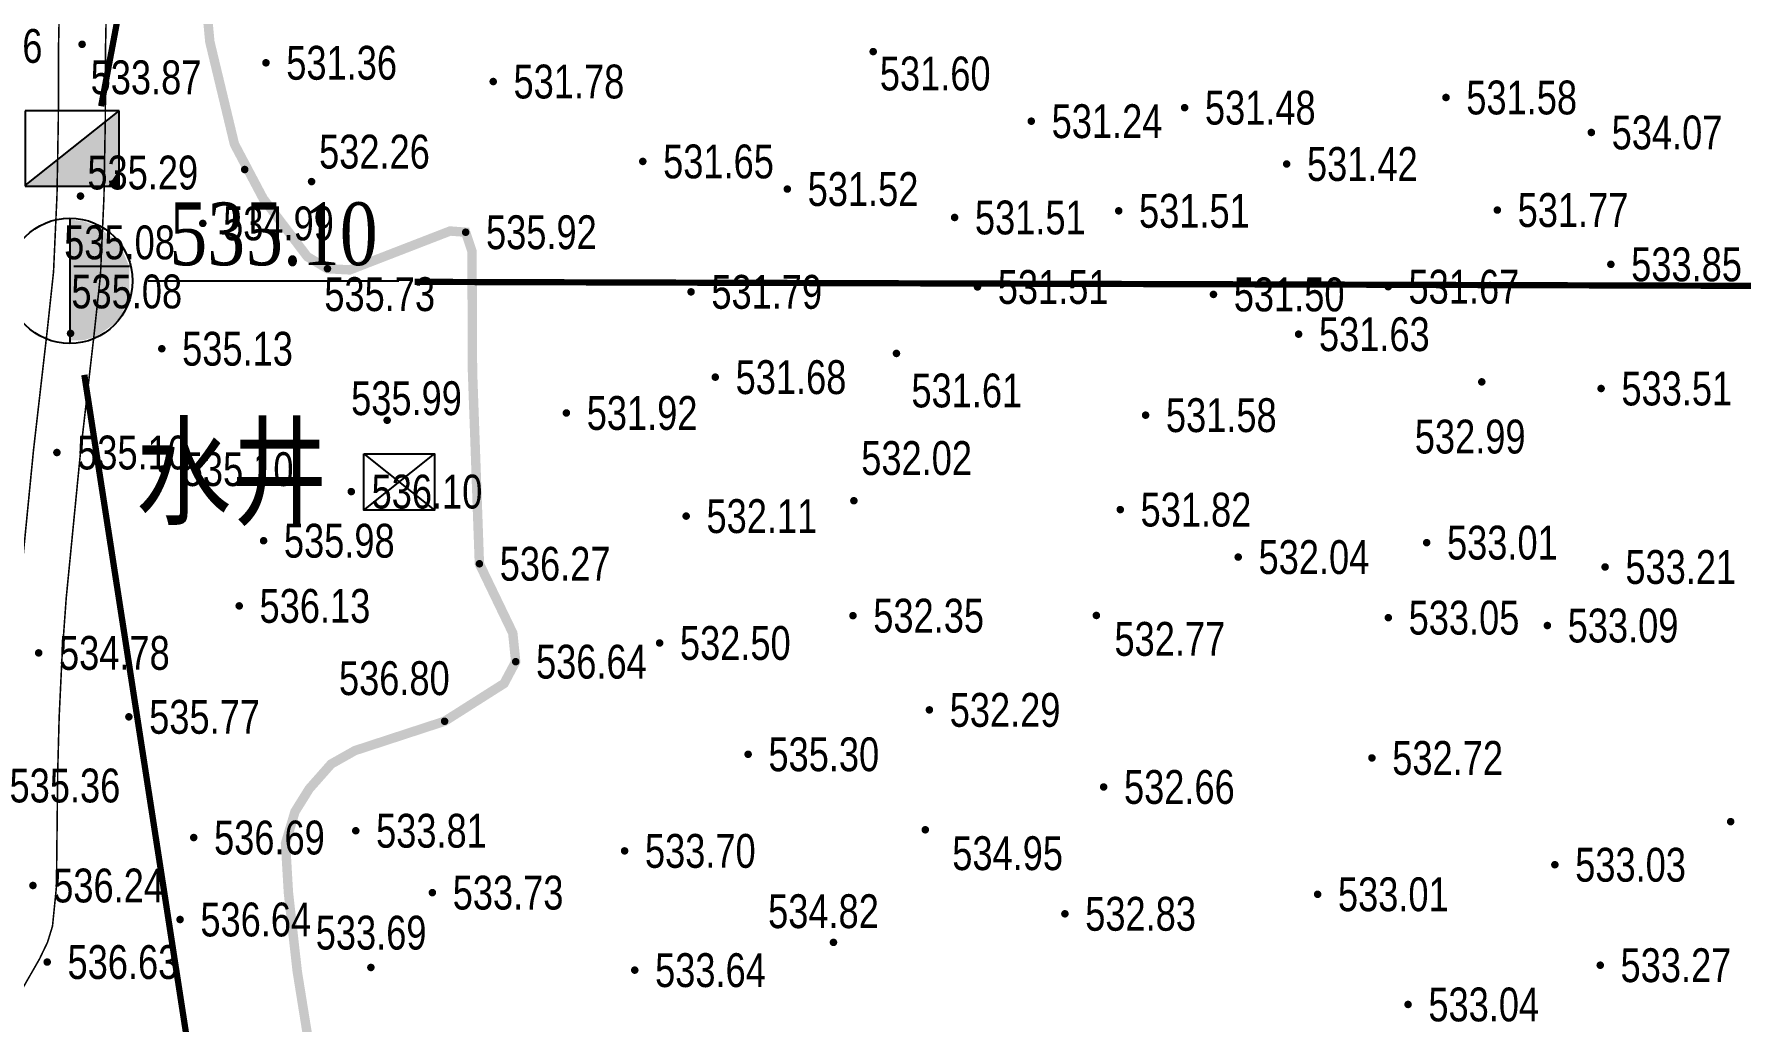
# Model space of a CAD drawing. Header units: millimetres. Extents: x 7408 to 22184, y -2085 to 5798.
# Drawn here: x 7624.6 to 7679.1, y -1939.7 to -1908.1 of the extents above; entities that cross this region are included whole.
import ezdxf
from ezdxf.enums import TextEntityAlignment as Align

# ---------------------------------------------------------------- set-up
doc = ezdxf.new("R2010")
doc.units = ezdxf.units.MM
for name, pattern in [('DASHDOT', [1, 0.5, -0.25, 0, -0.25]), ('PMX', [13, 10, -1, 0, -1, 0, -1]), ('X3', [5, 4, -1])]:
    doc.linetypes.add(name, pattern=pattern)
for name, color, linetype in [('DLSS', 4, 'Continuous'), ('GCD', 252, 'Continuous'), ('KTD', 7, 'Continuous'), ('挖方区', 5, 'Continuous'), ('道路-中心线', 12, 'DASHDOT')]:
    doc.layers.add(name, color=color, linetype=linetype)
doc.styles.add('DZNUM', font='TIMES.TTF')
doc.styles.add('HZ', font='jzfz_ena.shx', dxfattribs={"width": 0.7, "bigfont": 'jzfz_cna.shx'})
doc.styles.get("Standard").update_dxf_attribs({"font": 'SimSun.ttf', "width": 0.8})
doc.linetypes.add('10421', pattern='A,2,[150,AAA.SHX,S=1,R=0,X=0,Y=1],1e-11', length=2)
doc.linetypes.add('陡坎线1', pattern='A,0.15,["|",Standard,S=0.2,R=0,X=0,Y=0],0.15', length=0.3)

# ---------------------------------------------------------------- blocks, each defined once
blk = doc.blocks.new('tl_ztk')
blk.add_line((0, 1.956), (0, -2.004))
blk.add_circle((0, 0), 2)
for points in [[(0.439, 1.901), (0.439, -1.894), (-0.003, 1.956), (-0.003, -1.894)], [(0.858, 1.742), (0.858, -1.77), (0.439, 1.901), (0.439, -1.894)], [(1.555, 1.233), (1.555, -1.274), (0.858, 1.742), (0.858, -1.77)], [(1.9, 0.461), (1.9, -0.476), (1.555, 1.233), (1.555, -1.274)]]:
    blk.add_solid(points)
blk = doc.blocks.new('tl_tjk')
for p, q in [((-1.428, -1.162), (1.571, 1.218)), ((1.572, 1.218), (-1.428, 1.218)), ((-1.428, 1.218), (-1.428, -1.182)), ((1.572, -1.182), (1.572, 1.218)), ((-1.428, -1.182), (1.572, -1.182))]:
    blk.add_line(p, q)
for points in [[(1.571, -0.658), (1.211, -1.191), (1.574, 1.218), (-1.425, -1.191)], [(1.571, -1.022), (1.571, -1.187), (1.571, -0.658), (1.211, -1.191)]]:
    blk.add_solid(points)
blk = doc.blocks.new('GC200')
at = {"linetype": 'Continuous', "const_width": 0.2, "flags": 128}
blk.add_lwpolyline([(-0.1, 0, 1), (0.1, 0, 1)], format="xyb", close=True, dxfattribs=at)
blk = doc.blocks.new('122121')
at = {"layer": 'GCD', "color": 252, "linetype": 'Continuous', "lineweight": 5}
ref = blk.add_blockref('GC200', (7624.119, -1909.454, 267.129), dxfattribs=dict(at, xscale=0.6, yscale=0.6, zscale=0.6))
ref.add_attrib('height', '534.26', dxfattribs={"linetype": 'Continuous', "height": 1.08, "style": 'HZ', "width": 0.8}).set_placement((7621.347, -1908.526, 267.129), align=Align.MIDDLE_LEFT)
ref = blk.add_blockref('GC200', (7626.146, -1908.474, 266.933), dxfattribs=dict(at, xscale=0.6, yscale=0.6, zscale=0.6))
ref.add_attrib('height', '533.87', dxfattribs={"linetype": 'Continuous', "height": 1.08, "style": 'HZ', "width": 0.8}).set_placement((7626.419, -1909.527, 266.933), align=Align.MIDDLE_LEFT)
ref = blk.add_blockref('GC200', (7632.014, -1909.064, 265.682), dxfattribs=dict(at, xscale=0.6, yscale=0.6, zscale=0.6))
ref.add_attrib('height', '531.36', dxfattribs={"linetype": 'Continuous', "height": 1.08, "style": 'HZ', "width": 0.8}).set_placement((7632.662, -1909.064, 265.682), align=Align.MIDDLE_LEFT)
ref = blk.add_blockref('GC200', (7651.39, -1908.707, 265.798), dxfattribs=dict(at, xscale=0.6, yscale=0.6, zscale=0.6))
ref.add_attrib('height', '531.60', dxfattribs={"linetype": 'Continuous', "height": 1.08, "style": 'HZ', "width": 0.8}).set_placement((7651.602, -1909.406, 265.798), align=Align.MIDDLE_LEFT)
ref = blk.add_blockref('GC200', (7639.265, -1909.662, 265.888), dxfattribs=dict(at, xscale=0.6, yscale=0.6, zscale=0.6))
ref.add_attrib('height', '531.78', dxfattribs={"linetype": 'Continuous', "height": 1.08, "style": 'HZ', "width": 0.8}).set_placement((7639.913, -1909.662, 265.888), align=Align.MIDDLE_LEFT)
ref = blk.add_blockref('GC200', (7661.327, -1910.495, 265.741), dxfattribs=dict(at, xscale=0.6, yscale=0.6, zscale=0.6))
ref.add_attrib('height', '531.48', dxfattribs={"linetype": 'Continuous', "height": 1.08, "style": 'HZ', "width": 0.8}).set_placement((7661.975, -1910.495, 265.741), align=Align.MIDDLE_LEFT)
ref = blk.add_blockref('GC200', (7669.668, -1910.171, 265.791), dxfattribs=dict(at, xscale=0.6, yscale=0.6, zscale=0.6))
ref.add_attrib('height', '531.58', dxfattribs={"linetype": 'Continuous', "height": 1.08, "style": 'HZ', "width": 0.8}).set_placement((7670.316, -1910.171, 265.791), align=Align.MIDDLE_LEFT)
ref = blk.add_blockref('GC200', (7656.435, -1910.927, 265.62), dxfattribs=dict(at, xscale=0.6, yscale=0.6, zscale=0.6))
ref.add_attrib('height', '531.24', dxfattribs={"linetype": 'Continuous', "height": 1.08, "style": 'HZ', "width": 0.8}).set_placement((7657.084, -1910.927, 265.62), align=Align.MIDDLE_LEFT)
ref = blk.add_blockref('GC200', (7674.306, -1911.287, 267.034), dxfattribs=dict(at, xscale=0.6, yscale=0.6, zscale=0.6))
ref.add_attrib('height', '534.07', dxfattribs={"linetype": 'Continuous', "height": 1.08, "style": 'HZ', "width": 0.8}).set_placement((7674.954, -1911.287, 267.034), align=Align.MIDDLE_LEFT)
ref = blk.add_blockref('GC200', (7633.469, -1912.854, 266.13), dxfattribs=dict(at, xscale=0.6, yscale=0.6, zscale=0.6))
ref.add_attrib('height', '532.26', dxfattribs={"linetype": 'Continuous', "height": 1.08, "style": 'HZ', "width": 0.8}).set_placement((7633.709, -1911.898, 266.13), align=Align.MIDDLE_LEFT)
ref = blk.add_blockref('GC200', (7631.335, -1912.47, 267.646), dxfattribs=dict(at, xscale=0.6, yscale=0.6, zscale=0.6))
ref.add_attrib('height', '535.29', dxfattribs={"linetype": 'Continuous', "height": 1.08, "style": 'HZ', "width": 0.8}).set_placement((7626.316, -1912.565, 267.646), align=Align.MIDDLE_LEFT)
ref = blk.add_blockref('GC200', (7644.038, -1912.211, 265.827), dxfattribs=dict(at, xscale=0.6, yscale=0.6, zscale=0.6))
ref.add_attrib('height', '531.65', dxfattribs={"linetype": 'Continuous', "height": 1.08, "style": 'HZ', "width": 0.8}).set_placement((7644.687, -1912.211, 265.827), align=Align.MIDDLE_LEFT)
ref = blk.add_blockref('GC200', (7664.584, -1912.293, 265.711), dxfattribs=dict(at, xscale=0.6, yscale=0.6, zscale=0.6))
ref.add_attrib('height', '531.42', dxfattribs={"linetype": 'Continuous', "height": 1.08, "style": 'HZ', "width": 0.8}).set_placement((7665.232, -1912.293, 265.711), align=Align.MIDDLE_LEFT)
ref = blk.add_blockref('GC200', (7648.65, -1913.093, 265.762), dxfattribs=dict(at, xscale=0.6, yscale=0.6, zscale=0.6))
ref.add_attrib('height', '531.52', dxfattribs={"linetype": 'Continuous', "height": 1.08, "style": 'HZ', "width": 0.8}).set_placement((7649.299, -1913.093, 265.762), align=Align.MIDDLE_LEFT)
ref = blk.add_blockref('GC200', (7626.095, -1913.317, 267.538), dxfattribs=dict(at, xscale=0.6, yscale=0.6, zscale=0.6))
ref.add_attrib('height', '535.08', dxfattribs={"linetype": 'Continuous', "height": 1.08, "style": 'HZ', "width": 0.8}).set_placement((7625.574, -1914.794, 267.538), align=Align.MIDDLE_LEFT)
ref = blk.add_blockref('GC200', (7671.306, -1913.763, 265.885), dxfattribs=dict(at, xscale=0.6, yscale=0.6, zscale=0.6))
ref.add_attrib('height', '531.77', dxfattribs={"linetype": 'Continuous', "height": 1.08, "style": 'HZ', "width": 0.8}).set_placement((7671.954, -1913.763, 265.885), align=Align.MIDDLE_LEFT)
ref = blk.add_blockref('GC200', (7629.998, -1914.188, 267.495), dxfattribs=dict(at, xscale=0.6, yscale=0.6, zscale=0.6))
ref.add_attrib('height', '534.99', dxfattribs={"linetype": 'Continuous', "height": 1.08, "style": 'HZ', "width": 0.8}).set_placement((7630.646, -1914.188, 267.495), align=Align.MIDDLE_LEFT)
ref = blk.add_blockref('GC200', (7653.988, -1913.999, 265.753), dxfattribs=dict(at, xscale=0.6, yscale=0.6, zscale=0.6))
ref.add_attrib('height', '531.51', dxfattribs={"linetype": 'Continuous', "height": 1.08, "style": 'HZ', "width": 0.8}).set_placement((7654.636, -1913.999, 265.753), align=Align.MIDDLE_LEFT)
ref = blk.add_blockref('GC200', (7659.224, -1913.787, 265.755), dxfattribs=dict(at, xscale=0.6, yscale=0.6, zscale=0.6))
ref.add_attrib('height', '531.51', dxfattribs={"linetype": 'Continuous', "height": 1.08, "style": 'HZ', "width": 0.8}).set_placement((7659.872, -1913.787, 265.755), align=Align.MIDDLE_LEFT)
ref = blk.add_blockref('GC200', (7638.386, -1914.47, 267.961), dxfattribs=dict(at, xscale=0.6, yscale=0.6, zscale=0.6))
ref.add_attrib('height', '535.92', dxfattribs={"linetype": 'Continuous', "height": 1.08, "style": 'HZ', "width": 0.8}).set_placement((7639.035, -1914.47, 267.961), align=Align.MIDDLE_LEFT)
ref = blk.add_blockref('GC200', (7674.929, -1915.494, 266.925), dxfattribs=dict(at, xscale=0.6, yscale=0.6, zscale=0.6))
ref.add_attrib('height', '533.85', dxfattribs={"linetype": 'Continuous', "height": 1.08, "style": 'HZ', "width": 0.8}).set_placement((7675.577, -1915.494, 266.925), align=Align.MIDDLE_LEFT)
ref = blk.add_blockref('GC200', (7625.778, -1917.698, 267.538), dxfattribs=dict(at, xscale=0.6, yscale=0.6, zscale=0.6))
ref.add_attrib('height', '535.08', dxfattribs={"linetype": 'Continuous', "height": 1.08, "style": 'HZ', "width": 0.8}).set_placement((7625.804, -1916.359, 267.538), align=Align.MIDDLE_LEFT)
ref = blk.add_blockref('GC200', (7633.976, -1915.633, 267.863), dxfattribs=dict(at, xscale=0.6, yscale=0.6, zscale=0.6))
ref.add_attrib('height', '535.73', dxfattribs={"linetype": 'Continuous', "height": 1.08, "style": 'HZ', "width": 0.8}).set_placement((7633.876, -1916.445, 267.863), align=Align.MIDDLE_LEFT)
ref = blk.add_blockref('GC200', (7645.578, -1916.372, 265.896), dxfattribs=dict(at, xscale=0.6, yscale=0.6, zscale=0.6))
ref.add_attrib('height', '531.79', dxfattribs={"linetype": 'Continuous', "height": 1.08, "style": 'HZ', "width": 0.8}).set_placement((7646.226, -1916.372, 265.896), align=Align.MIDDLE_LEFT)
ref = blk.add_blockref('GC200', (7654.718, -1916.216, 265.753), dxfattribs=dict(at, xscale=0.6, yscale=0.6, zscale=0.6))
ref.add_attrib('height', '531.51', dxfattribs={"linetype": 'Continuous', "height": 1.08, "style": 'HZ', "width": 0.8}).set_placement((7655.366, -1916.216, 265.753), align=Align.MIDDLE_LEFT)
ref = blk.add_blockref('GC200', (7662.248, -1916.454, 265.751), dxfattribs=dict(at, xscale=0.6, yscale=0.6, zscale=0.6))
ref.add_attrib('height', '531.50', dxfattribs={"linetype": 'Continuous', "height": 1.08, "style": 'HZ', "width": 0.8}).set_placement((7662.896, -1916.454, 265.751), align=Align.MIDDLE_LEFT)
ref = blk.add_blockref('GC200', (7667.824, -1916.209, 265.833), dxfattribs=dict(at, xscale=0.6, yscale=0.6, zscale=0.6))
ref.add_attrib('height', '531.67', dxfattribs={"linetype": 'Continuous', "height": 1.08, "style": 'HZ', "width": 0.8}).set_placement((7668.472, -1916.209, 265.833), align=Align.MIDDLE_LEFT)
ref = blk.add_blockref('GC200', (7664.966, -1917.722, 265.817), dxfattribs=dict(at, xscale=0.6, yscale=0.6, zscale=0.6))
ref.add_attrib('height', '531.63', dxfattribs={"linetype": 'Continuous', "height": 1.08, "style": 'HZ', "width": 0.8}).set_placement((7665.614, -1917.722, 265.817), align=Align.MIDDLE_LEFT)
ref = blk.add_blockref('GC200', (7628.69, -1918.187, 267.563), dxfattribs=dict(at, xscale=0.6, yscale=0.6, zscale=0.6))
ref.add_attrib('height', '535.13', dxfattribs={"linetype": 'Continuous', "height": 1.08, "style": 'HZ', "width": 0.8}).set_placement((7629.339, -1918.187, 267.563), align=Align.MIDDLE_LEFT)
ref = blk.add_blockref('GC200', (7646.351, -1919.093, 265.839), dxfattribs=dict(at, xscale=0.6, yscale=0.6, zscale=0.6))
ref.add_attrib('height', '531.68', dxfattribs={"linetype": 'Continuous', "height": 1.08, "style": 'HZ', "width": 0.8}).set_placement((7647, -1919.093, 265.839), align=Align.MIDDLE_LEFT)
ref = blk.add_blockref('GC200', (7652.132, -1918.337, 265.804), dxfattribs=dict(at, xscale=0.6, yscale=0.6, zscale=0.6))
ref.add_attrib('height', '531.61', dxfattribs={"linetype": 'Continuous', "height": 1.08, "style": 'HZ', "width": 0.8}).set_placement((7652.61, -1919.519, 265.804), align=Align.MIDDLE_LEFT)
ref = blk.add_blockref('GC200', (7635.881, -1920.469, 267.997), dxfattribs=dict(at, xscale=0.6, yscale=0.6, zscale=0.6))
ref.add_attrib('height', '535.99', dxfattribs={"linetype": 'Continuous', "height": 1.08, "style": 'HZ', "width": 0.8}).set_placement((7634.731, -1919.765, 267.997), align=Align.MIDDLE_LEFT)
ref = blk.add_blockref('GC200', (7670.81, -1919.244, 266.495), dxfattribs=dict(at, xscale=0.6, yscale=0.6, zscale=0.6))
ref.add_attrib('height', '532.99', dxfattribs={"linetype": 'Continuous', "height": 1.08, "style": 'HZ', "width": 0.8}).set_placement((7668.673, -1920.989, 266.495), align=Align.MIDDLE_LEFT)
ref = blk.add_blockref('GC200', (7674.618, -1919.456, 266.753), dxfattribs=dict(at, xscale=0.6, yscale=0.6, zscale=0.6))
ref.add_attrib('height', '533.51', dxfattribs={"linetype": 'Continuous', "height": 1.08, "style": 'HZ', "width": 0.8}).set_placement((7675.266, -1919.456, 266.753), align=Align.MIDDLE_LEFT)
ref = blk.add_blockref('GC200', (7641.6, -1920.236, 265.959), dxfattribs=dict(at, xscale=0.6, yscale=0.6, zscale=0.6))
ref.add_attrib('height', '531.92', dxfattribs={"linetype": 'Continuous', "height": 1.08, "style": 'HZ', "width": 0.8}).set_placement((7642.249, -1920.236, 265.959), align=Align.MIDDLE_LEFT)
ref = blk.add_blockref('GC200', (7660.083, -1920.306, 265.788), dxfattribs=dict(at, xscale=0.6, yscale=0.6, zscale=0.6))
ref.add_attrib('height', '531.58', dxfattribs={"linetype": 'Continuous', "height": 1.08, "style": 'HZ', "width": 0.8}).set_placement((7660.731, -1920.306, 265.788), align=Align.MIDDLE_LEFT)
ref = blk.add_blockref('GC200', (7625.342, -1921.498, 267.55), dxfattribs=dict(at, xscale=0.6, yscale=0.6, zscale=0.6))
ref.add_attrib('height', '535.10', dxfattribs={"linetype": 'Continuous', "height": 1.08, "style": 'HZ', "width": 0.8}).set_placement((7625.99, -1921.498, 267.55), align=Align.MIDDLE_LEFT)
ref = blk.add_blockref('GC200', (7650.774, -1923.036, 266.008), dxfattribs=dict(at, xscale=0.6, yscale=0.6, zscale=0.6))
ref.add_attrib('height', '532.02', dxfattribs={"linetype": 'Continuous', "height": 1.08, "style": 'HZ', "width": 0.8}).set_placement((7651.009, -1921.674, 266.008), align=Align.MIDDLE_LEFT)
ref = blk.add_blockref('GC200', (7628.709, -1922.028, 267.55), dxfattribs=dict(at, xscale=0.6, yscale=0.6, zscale=0.6))
ref.add_attrib('height', '535.10', dxfattribs={"linetype": 'Continuous', "height": 1.08, "style": 'HZ', "width": 0.8}).set_placement((7629.358, -1922.028, 267.55), align=Align.MIDDLE_LEFT)
ref = blk.add_blockref('GC200', (7634.736, -1922.745, 268.051), dxfattribs=dict(at, xscale=0.6, yscale=0.6, zscale=0.6))
ref.add_attrib('height', '536.10', dxfattribs={"linetype": 'Continuous', "height": 1.08, "style": 'HZ', "width": 0.8}).set_placement((7635.384, -1922.745, 268.051), align=Align.MIDDLE_LEFT)
ref = blk.add_blockref('GC200', (7645.422, -1923.527, 266.053), dxfattribs=dict(at, xscale=0.6, yscale=0.6, zscale=0.6))
ref.add_attrib('height', '532.11', dxfattribs={"linetype": 'Continuous', "height": 1.08, "style": 'HZ', "width": 0.8}).set_placement((7646.071, -1923.527, 266.053), align=Align.MIDDLE_LEFT)
ref = blk.add_blockref('GC200', (7659.274, -1923.319, 265.909), dxfattribs=dict(at, xscale=0.6, yscale=0.6, zscale=0.6))
ref.add_attrib('height', '531.82', dxfattribs={"linetype": 'Continuous', "height": 1.08, "style": 'HZ', "width": 0.8}).set_placement((7659.922, -1923.319, 265.909), align=Align.MIDDLE_LEFT)
ref = blk.add_blockref('GC200', (7631.938, -1924.312, 267.988), dxfattribs=dict(at, xscale=0.6, yscale=0.6, zscale=0.6))
ref.add_attrib('height', '535.98', dxfattribs={"linetype": 'Continuous', "height": 1.08, "style": 'HZ', "width": 0.8}).set_placement((7632.586, -1924.312, 267.988), align=Align.MIDDLE_LEFT)
ref = blk.add_blockref('GC200', (7669.052, -1924.373, 266.504), dxfattribs=dict(at, xscale=0.6, yscale=0.6, zscale=0.6))
ref.add_attrib('height', '533.01', dxfattribs={"linetype": 'Continuous', "height": 1.08, "style": 'HZ', "width": 0.8}).set_placement((7669.7, -1924.373, 266.504), align=Align.MIDDLE_LEFT)
ref = blk.add_blockref('GC200', (7638.824, -1925.047, 268.132), dxfattribs=dict(at, xscale=0.6, yscale=0.6, zscale=0.6))
ref.add_attrib('height', '536.27', dxfattribs={"linetype": 'Continuous', "height": 1.08, "style": 'HZ', "width": 0.8}).set_placement((7639.473, -1925.047, 268.132), align=Align.MIDDLE_LEFT)
ref = blk.add_blockref('GC200', (7663.038, -1924.834, 266.021), dxfattribs=dict(at, xscale=0.6, yscale=0.6, zscale=0.6))
ref.add_attrib('height', '532.04', dxfattribs={"linetype": 'Continuous', "height": 1.08, "style": 'HZ', "width": 0.8}).set_placement((7663.687, -1924.834, 266.021), align=Align.MIDDLE_LEFT)
ref = blk.add_blockref('GC200', (7674.745, -1925.15, 266.606), dxfattribs=dict(at, xscale=0.6, yscale=0.6, zscale=0.6))
ref.add_attrib('height', '533.21', dxfattribs={"linetype": 'Continuous', "height": 1.08, "style": 'HZ', "width": 0.8}).set_placement((7675.393, -1925.15, 266.606), align=Align.MIDDLE_LEFT)
ref = blk.add_blockref('GC200', (7631.16, -1926.391, 268.064), dxfattribs=dict(at, xscale=0.6, yscale=0.6, zscale=0.6))
ref.add_attrib('height', '536.13', dxfattribs={"linetype": 'Continuous', "height": 1.08, "style": 'HZ', "width": 0.8}).set_placement((7631.809, -1926.391, 268.064), align=Align.MIDDLE_LEFT)
ref = blk.add_blockref('GC200', (7650.744, -1926.703, 266.176), dxfattribs=dict(at, xscale=0.6, yscale=0.6, zscale=0.6))
ref.add_attrib('height', '532.35', dxfattribs={"linetype": 'Continuous', "height": 1.08, "style": 'HZ', "width": 0.8}).set_placement((7651.393, -1926.703, 266.176), align=Align.MIDDLE_LEFT)
ref = blk.add_blockref('GC200', (7667.828, -1926.766, 266.525), dxfattribs=dict(at, xscale=0.6, yscale=0.6, zscale=0.6))
ref.add_attrib('height', '533.05', dxfattribs={"linetype": 'Continuous', "height": 1.08, "style": 'HZ', "width": 0.8}).set_placement((7668.476, -1926.766, 266.525), align=Align.MIDDLE_LEFT)
ref = blk.add_blockref('GC200', (7658.511, -1926.696, 266.385), dxfattribs=dict(at, xscale=0.6, yscale=0.6, zscale=0.6))
ref.add_attrib('height', '532.77', dxfattribs={"linetype": 'Continuous', "height": 1.08, "style": 'HZ', "width": 0.8}).set_placement((7659.089, -1927.444, 266.385), align=Align.MIDDLE_LEFT)
ref = blk.add_blockref('GC200', (7672.903, -1927.018, 266.546), dxfattribs=dict(at, xscale=0.6, yscale=0.6, zscale=0.6))
ref.add_attrib('height', '533.09', dxfattribs={"linetype": 'Continuous', "height": 1.08, "style": 'HZ', "width": 0.8}).set_placement((7673.551, -1927.018, 266.546), align=Align.MIDDLE_LEFT)
ref = blk.add_blockref('GC200', (7624.761, -1927.891, 267.39), dxfattribs=dict(at, xscale=0.6, yscale=0.6, zscale=0.6))
ref.add_attrib('height', '534.78', dxfattribs={"linetype": 'Continuous', "height": 1.08, "style": 'HZ', "width": 0.8}).set_placement((7625.409, -1927.891, 267.39), align=Align.MIDDLE_LEFT)
ref = blk.add_blockref('GC200', (7644.575, -1927.575, 266.248), dxfattribs=dict(at, xscale=0.6, yscale=0.6, zscale=0.6))
ref.add_attrib('height', '532.50', dxfattribs={"linetype": 'Continuous', "height": 1.08, "style": 'HZ', "width": 0.8}).set_placement((7645.223, -1927.575, 266.248), align=Align.MIDDLE_LEFT)
ref = blk.add_blockref('GC200', (7639.983, -1928.171, 268.319), dxfattribs=dict(at, xscale=0.6, yscale=0.6, zscale=0.6))
ref.add_attrib('height', '536.64', dxfattribs={"linetype": 'Continuous', "height": 1.08, "style": 'HZ', "width": 0.8}).set_placement((7640.631, -1928.171, 268.319), align=Align.MIDDLE_LEFT)
ref = blk.add_blockref('GC200', (7637.714, -1930.072, 268.402), dxfattribs=dict(at, xscale=0.6, yscale=0.6, zscale=0.6))
ref.add_attrib('height', '536.80', dxfattribs={"linetype": 'Continuous', "height": 1.08, "style": 'HZ', "width": 0.8}).set_placement((7634.343, -1928.697, 268.402), align=Align.MIDDLE_LEFT)
ref = blk.add_blockref('GC200', (7627.639, -1929.931, 267.885), dxfattribs=dict(at, xscale=0.6, yscale=0.6, zscale=0.6))
ref.add_attrib('height', '535.77', dxfattribs={"linetype": 'Continuous', "height": 1.08, "style": 'HZ', "width": 0.8}).set_placement((7628.287, -1929.931, 267.885), align=Align.MIDDLE_LEFT)
ref = blk.add_blockref('GC200', (7653.183, -1929.709, 266.147), dxfattribs=dict(at, xscale=0.6, yscale=0.6, zscale=0.6))
ref.add_attrib('height', '532.29', dxfattribs={"linetype": 'Continuous', "height": 1.08, "style": 'HZ', "width": 0.8}).set_placement((7653.831, -1929.709, 266.147), align=Align.MIDDLE_LEFT)
ref = blk.add_blockref('GC200', (7647.399, -1931.126, 267.649), dxfattribs=dict(at, xscale=0.6, yscale=0.6, zscale=0.6))
ref.add_attrib('height', '535.30', dxfattribs={"linetype": 'Continuous', "height": 1.08, "style": 'HZ', "width": 0.8}).set_placement((7648.047, -1931.126, 267.649), align=Align.MIDDLE_LEFT)
ref = blk.add_blockref('GC200', (7667.305, -1931.242, 266.36), dxfattribs=dict(at, xscale=0.6, yscale=0.6, zscale=0.6))
ref.add_attrib('height', '532.72', dxfattribs={"linetype": 'Continuous', "height": 1.08, "style": 'HZ', "width": 0.8}).set_placement((7667.953, -1931.242, 266.36), align=Align.MIDDLE_LEFT)
ref = blk.add_blockref('GC200', (7623.182, -1932.122, 267.68), dxfattribs=dict(at, xscale=0.6, yscale=0.6, zscale=0.6))
ref.add_attrib('height', '535.36', dxfattribs={"linetype": 'Continuous', "height": 1.08, "style": 'HZ', "width": 0.8}).set_placement((7623.831, -1932.122, 267.68), align=Align.MIDDLE_LEFT)
ref = blk.add_blockref('GC200', (7658.744, -1932.168, 266.327), dxfattribs=dict(at, xscale=0.6, yscale=0.6, zscale=0.6))
ref.add_attrib('height', '532.66', dxfattribs={"linetype": 'Continuous', "height": 1.08, "style": 'HZ', "width": 0.8}).set_placement((7659.393, -1932.168, 266.327), align=Align.MIDDLE_LEFT)
ref = blk.add_blockref('GC200', (7678.752, -1933.274, 266.677), dxfattribs=dict(at, xscale=0.6, yscale=0.6, zscale=0.6))
ref.add_attrib('height', '533.35', dxfattribs={"linetype": 'Continuous', "height": 1.08, "style": 'HZ', "width": 0.8}).set_placement((7679.4, -1933.274, 266.677), align=Align.MIDDLE_LEFT)
ref = blk.add_blockref('GC200', (7629.709, -1933.782, 268.344), dxfattribs=dict(at, xscale=0.6, yscale=0.6, zscale=0.6))
ref.add_attrib('height', '536.69', dxfattribs={"linetype": 'Continuous', "height": 1.08, "style": 'HZ', "width": 0.8}).set_placement((7630.357, -1933.782, 268.344), align=Align.MIDDLE_LEFT)
ref = blk.add_blockref('GC200', (7634.879, -1933.565, 266.905), dxfattribs=dict(at, xscale=0.6, yscale=0.6, zscale=0.6))
ref.add_attrib('height', '533.81', dxfattribs={"linetype": 'Continuous', "height": 1.08, "style": 'HZ', "width": 0.8}).set_placement((7635.527, -1933.565, 266.905), align=Align.MIDDLE_LEFT)
ref = blk.add_blockref('GC200', (7643.458, -1934.208, 266.849), dxfattribs=dict(at, xscale=0.6, yscale=0.6, zscale=0.6))
ref.add_attrib('height', '533.70', dxfattribs={"linetype": 'Continuous', "height": 1.08, "style": 'HZ', "width": 0.8}).set_placement((7644.106, -1934.208, 266.849), align=Align.MIDDLE_LEFT)
ref = blk.add_blockref('GC200', (7653.053, -1933.534, 267.474), dxfattribs=dict(at, xscale=0.6, yscale=0.6, zscale=0.6))
ref.add_attrib('height', '534.95', dxfattribs={"linetype": 'Continuous', "height": 1.08, "style": 'HZ', "width": 0.8}).set_placement((7653.913, -1934.281, 267.474), align=Align.MIDDLE_LEFT)
ref = blk.add_blockref('GC200', (7673.142, -1934.65, 266.516), dxfattribs=dict(at, xscale=0.6, yscale=0.6, zscale=0.6))
ref.add_attrib('height', '533.03', dxfattribs={"linetype": 'Continuous', "height": 1.08, "style": 'HZ', "width": 0.8}).set_placement((7673.791, -1934.65, 266.516), align=Align.MIDDLE_LEFT)
ref = blk.add_blockref('GC200', (7624.577, -1935.312, 268.119), dxfattribs=dict(at, xscale=0.6, yscale=0.6, zscale=0.6))
ref.add_attrib('height', '536.24', dxfattribs={"linetype": 'Continuous', "height": 1.08, "style": 'HZ', "width": 0.8}).set_placement((7625.225, -1935.312, 268.119), align=Align.MIDDLE_LEFT)
ref = blk.add_blockref('GC200', (7637.324, -1935.539, 266.866), dxfattribs=dict(at, xscale=0.6, yscale=0.6, zscale=0.6))
ref.add_attrib('height', '533.73', dxfattribs={"linetype": 'Continuous', "height": 1.08, "style": 'HZ', "width": 0.8}).set_placement((7637.972, -1935.539, 266.866), align=Align.MIDDLE_LEFT)
ref = blk.add_blockref('GC200', (7665.572, -1935.592, 266.504), dxfattribs=dict(at, xscale=0.6, yscale=0.6, zscale=0.6))
ref.add_attrib('height', '533.01', dxfattribs={"linetype": 'Continuous', "height": 1.08, "style": 'HZ', "width": 0.8}).set_placement((7666.22, -1935.592, 266.504), align=Align.MIDDLE_LEFT)
ref = blk.add_blockref('GC200', (7629.273, -1936.397, 268.32), dxfattribs=dict(at, xscale=0.6, yscale=0.6, zscale=0.6))
ref.add_attrib('height', '536.64', dxfattribs={"linetype": 'Continuous', "height": 1.08, "style": 'HZ', "width": 0.8}).set_placement((7629.921, -1936.397, 268.32), align=Align.MIDDLE_LEFT)
ref = blk.add_blockref('GC200', (7650.122, -1937.127, 267.412), dxfattribs=dict(at, xscale=0.6, yscale=0.6, zscale=0.6))
ref.add_attrib('height', '534.82', dxfattribs={"linetype": 'Continuous', "height": 1.08, "style": 'HZ', "width": 0.8}).set_placement((7648.037, -1936.132, 267.412), align=Align.MIDDLE_LEFT)
ref = blk.add_blockref('GC200', (7657.507, -1936.215, 266.417), dxfattribs=dict(at, xscale=0.6, yscale=0.6, zscale=0.6))
ref.add_attrib('height', '532.83', dxfattribs={"linetype": 'Continuous', "height": 1.08, "style": 'HZ', "width": 0.8}).set_placement((7658.156, -1936.215, 266.417), align=Align.MIDDLE_LEFT)
ref = blk.add_blockref('GC200', (7635.361, -1937.927, 266.846), dxfattribs=dict(at, xscale=0.6, yscale=0.6, zscale=0.6))
ref.add_attrib('height', '533.69', dxfattribs={"linetype": 'Continuous', "height": 1.08, "style": 'HZ', "width": 0.8}).set_placement((7633.602, -1936.816, 266.846), align=Align.MIDDLE_LEFT)
ref = blk.add_blockref('GC200', (7625.034, -1937.754, 268.313), dxfattribs=dict(at, xscale=0.6, yscale=0.6, zscale=0.6))
ref.add_attrib('height', '536.63', dxfattribs={"linetype": 'Continuous', "height": 1.08, "style": 'HZ', "width": 0.8}).set_placement((7625.682, -1937.754, 268.313), align=Align.MIDDLE_LEFT)
ref = blk.add_blockref('GC200', (7643.782, -1938.012, 266.821), dxfattribs=dict(at, xscale=0.6, yscale=0.6, zscale=0.6))
ref.add_attrib('height', '533.64', dxfattribs={"linetype": 'Continuous', "height": 1.08, "style": 'HZ', "width": 0.8}).set_placement((7644.43, -1938.012, 266.821), align=Align.MIDDLE_LEFT)
ref = blk.add_blockref('GC200', (7674.59, -1937.855, 266.635), dxfattribs=dict(at, xscale=0.6, yscale=0.6, zscale=0.6))
ref.add_attrib('height', '533.27', dxfattribs={"linetype": 'Continuous', "height": 1.08, "style": 'HZ', "width": 0.8}).set_placement((7675.238, -1937.855, 266.635), align=Align.MIDDLE_LEFT)
ref = blk.add_blockref('GC200', (7668.458, -1939.107, 266.519), dxfattribs=dict(at, xscale=0.6, yscale=0.6, zscale=0.6))
ref.add_attrib('height', '533.04', dxfattribs={"linetype": 'Continuous', "height": 1.08, "style": 'HZ', "width": 0.8}).set_placement((7669.106, -1939.107, 266.519), align=Align.MIDDLE_LEFT)

msp = doc.modelspace()

# ---------------------------------------------------------------- linework, layer by layer
at = {"linetype": 'Continuous'}
msp.add_line((7625.88, -1915.552, -268.012), (7627.658, -1915.552, -268.012), dxfattribs=at)
at = {"layer": 'DLSS', "linetype": 'X3', "const_width": 0.05, "elevation": -268.012, "flags": 128}
msp.add_lwpolyline([(7741.582, -1990.424), (7741.381, -1990.569), (7739.566, -1990.551), (7738.783, -1990.584), (7736.703, -1990.762), (7734.715, -1990.977), (7733.112, -1991.256), (7730.54, -1991.767), (7725.872, -1992.84), (7719.121, -1994.272), (7715.845, -1994.883), (7714.073, -1995.018), (7711.067, -1995.216), (7706.035, -1995.423), (7704.671, -1995.529), (7703.377, -1995.679), (7697.227, -1996.506), (7688.717, -1997.798), (7679.551, -1999.3), (7671.555, -2000.703), (7664.236, -2001.908), (7659.19, -2002.862), (7656.906, -2003.321), (7650.318, -2004.934), (7649.167, -2005.132), (7648.007, -2005.303), (7642.223, -2005.935), (7640.447, -2006.172), (7639.157, -2006.369), (7632.691, -2007.561), (7625.942, -2008.585), (7619.601, -2009.535), (7617.092, -2009.747), (7611.405, -2010.134), (7610.004, -2010.163), (7608.278, -2010.213), (7598.629, -2010.011), (7596.935, -2009.918), (7596.061, -2009.797), (7592.358, -2009.046), (7589.022, -2008.544), (7587.934, -2008.446), (7586.907, -2008.418), (7583.31, -2008.469), (7582.173, -2008.412), (7581.41, -2008.341), (7579.917, -2008.097), (7578.673, -2007.752), (7578.256, -2007.553), (7577.965, -2007.214), (7577.898, -2007.007), (7577.853, -2006.674), (7577.804, -2005.727), (7578.06, -2004.876), (7578.346, -2004.084), (7582.205, -1995.722), (7582.692, -1994.793), (7583.156, -1994.14), (7585.644, -1991.445), (7586.194, -1990.901), (7586.672, -1990.429), (7587.58, -1989.662), (7588.24, -1989.088), (7593.498, -1985.196), (7596.716, -1982.774), (7598.473, -1981.277), (7603.217, -1977.007), (7605.231, -1975.121), (7607.631, -1972.512), (7608.374, -1971.683), (7609.207, -1970.445), (7609.78, -1969.437), (7610.085, -1968.885), (7610.415, -1967.916), (7610.616, -1966.962), (7610.758, -1965.97), (7610.547, -1960.615), (7610.474, -1958.98), (7610.223, -1955.584), (7610.265, -1954.694), (7610.388, -1953.639), (7610.584, -1952.506), (7610.941, -1951.281), (7611.253, -1950.423), (7611.868, -1949.224), (7612.264, -1948.635), (7613.243, -1947.366), (7613.768, -1946.739), (7614.155, -1946.372), (7614.93, -1945.682), (7616.021, -1944.767), (7616.643, -1944.286), (7618.998, -1942.909), (7620.891, -1941.661), (7622.326, -1940.766), (7623.36, -1939.824), (7623.729, -1939.396), (7624.096, -1938.862), (7624.79, -1937.65), (7625.044, -1937.122), (7625.202, -1936.607), (7625.327, -1935.354), (7625.369, -1931.648), (7625.414, -1929.941), (7625.51, -1927.936), (7625.639, -1926.147), (7626.087, -1921.577), (7626.523, -1917.781), (7626.732, -1915.846), (7626.844, -1913.34), (7626.888, -1910.811), (7626.896, -1908.483), (7626.988, -1904.175), (7627.011, -1902.7), (7626.916, -1900.758), (7626.867, -1900)], dxfattribs=at)
at = {"layer": 'DLSS', "linetype": 'Continuous', "const_width": 0.05, "elevation": -268.012, "flags": 128}
msp.add_lwpolyline([(7624.144, -1926.02), (7624.596, -1921.419), (7625.033, -1917.615), (7625.235, -1915.732), (7625.345, -1913.294), (7625.389, -1910.796), (7625.396, -1908.465), (7625.489, -1904.148)], dxfattribs=at)
at = {"layer": 'KTD'}
msp.add_line((7628.255, -1916.02), (7636.255, -1916.02), dxfattribs=at)
at = {"layer": 'KTD', "linetype": 'PMX', "ltscale": 0.025, "const_width": 0.2}
for points in [[(7626.755, -1910.45), (7635.254, -1865.235)], [(7636.755, -1916.053), (7679.897, -1916.182)], [(7634.707, -1973.98), (7626.218, -1919.02)]]:
    msp.add_lwpolyline(points, dxfattribs=at)
at = {"layer": '挖方区', "color": 1, "ltscale": 3.5}
msp.add_line((7635.139, -1923.336), (7637.388, -1921.536), dxfattribs=at)
at = {"layer": '挖方区', "color": 1, "linetype": '10421', "ltscale": 3.5}
msp.add_line((7635.139, -1921.536), (7637.388, -1923.336), dxfattribs=at)
at = {"layer": '挖方区', "color": 150, "linetype": '陡坎线1', "ltscale": 5, "const_width": 0.3, "elevation": -1.041}
msp.add_lwpolyline([(7629.995, -1905.967), (7630.222, -1908.39), (7631.007, -1911.659), (7631.927, -1913.4), (7633.334, -1915.25), (7633.976, -1915.633), (7634.686, -1915.672), (7634.686, -1915.672), (7637.89, -1914.431), (7638.386, -1914.47), (7638.588, -1915.084), (7638.604, -1918.909), (7638.824, -1925.047), (7639.889, -1927.259), (7639.982, -1928.171), (7639.611, -1928.868), (7637.714, -1930.072), (7634.853, -1931.008), (7634.094, -1931.436), (7633.397, -1932.224), (7632.939, -1932.957), (7632.638, -1933.969), (7632.73, -1935.539), (7633.013, -1938.062), (7634.062, -1944.585)], dxfattribs=at)
at = {"layer": '挖方区', "color": 1, "ltscale": 3.5}
msp.add_lwpolyline([(7635.139, -1921.536), (7637.388, -1921.536), (7637.388, -1923.336), (7635.139, -1923.336)], close=True, dxfattribs=at)

# ---------------------------------------------------------------- block references
at = {"layer": 'KTD'}
for name, p in [('tl_tjk', (7625.755, -1911.82)), ('tl_ztk', (7625.755, -1916.02))]:
    msp.add_blockref(name, p, dxfattribs=at)
at = {"layer": '道路-中心线', "linetype": 'Continuous'}
msp.add_blockref('122121', (0, 0), dxfattribs=at)

# ---------------------------------------------------------------- texts
at = {"layer": 'KTD', "style": 'DZNUM', "width": 0.8}
msp.add_text('535.10', height=2, dxfattribs=at).set_placement((7632.255, -1914.52), align=Align.MIDDLE_CENTER)
at = {"layer": 'KTD', "color": 6, "style": 'DZNUM', "width": 0.8}
msp.add_text('水井', height=2.8, dxfattribs=at).set_placement((7630.911, -1922.104), align=Align.MIDDLE_CENTER)

doc.saveas('drawing.dxf')
